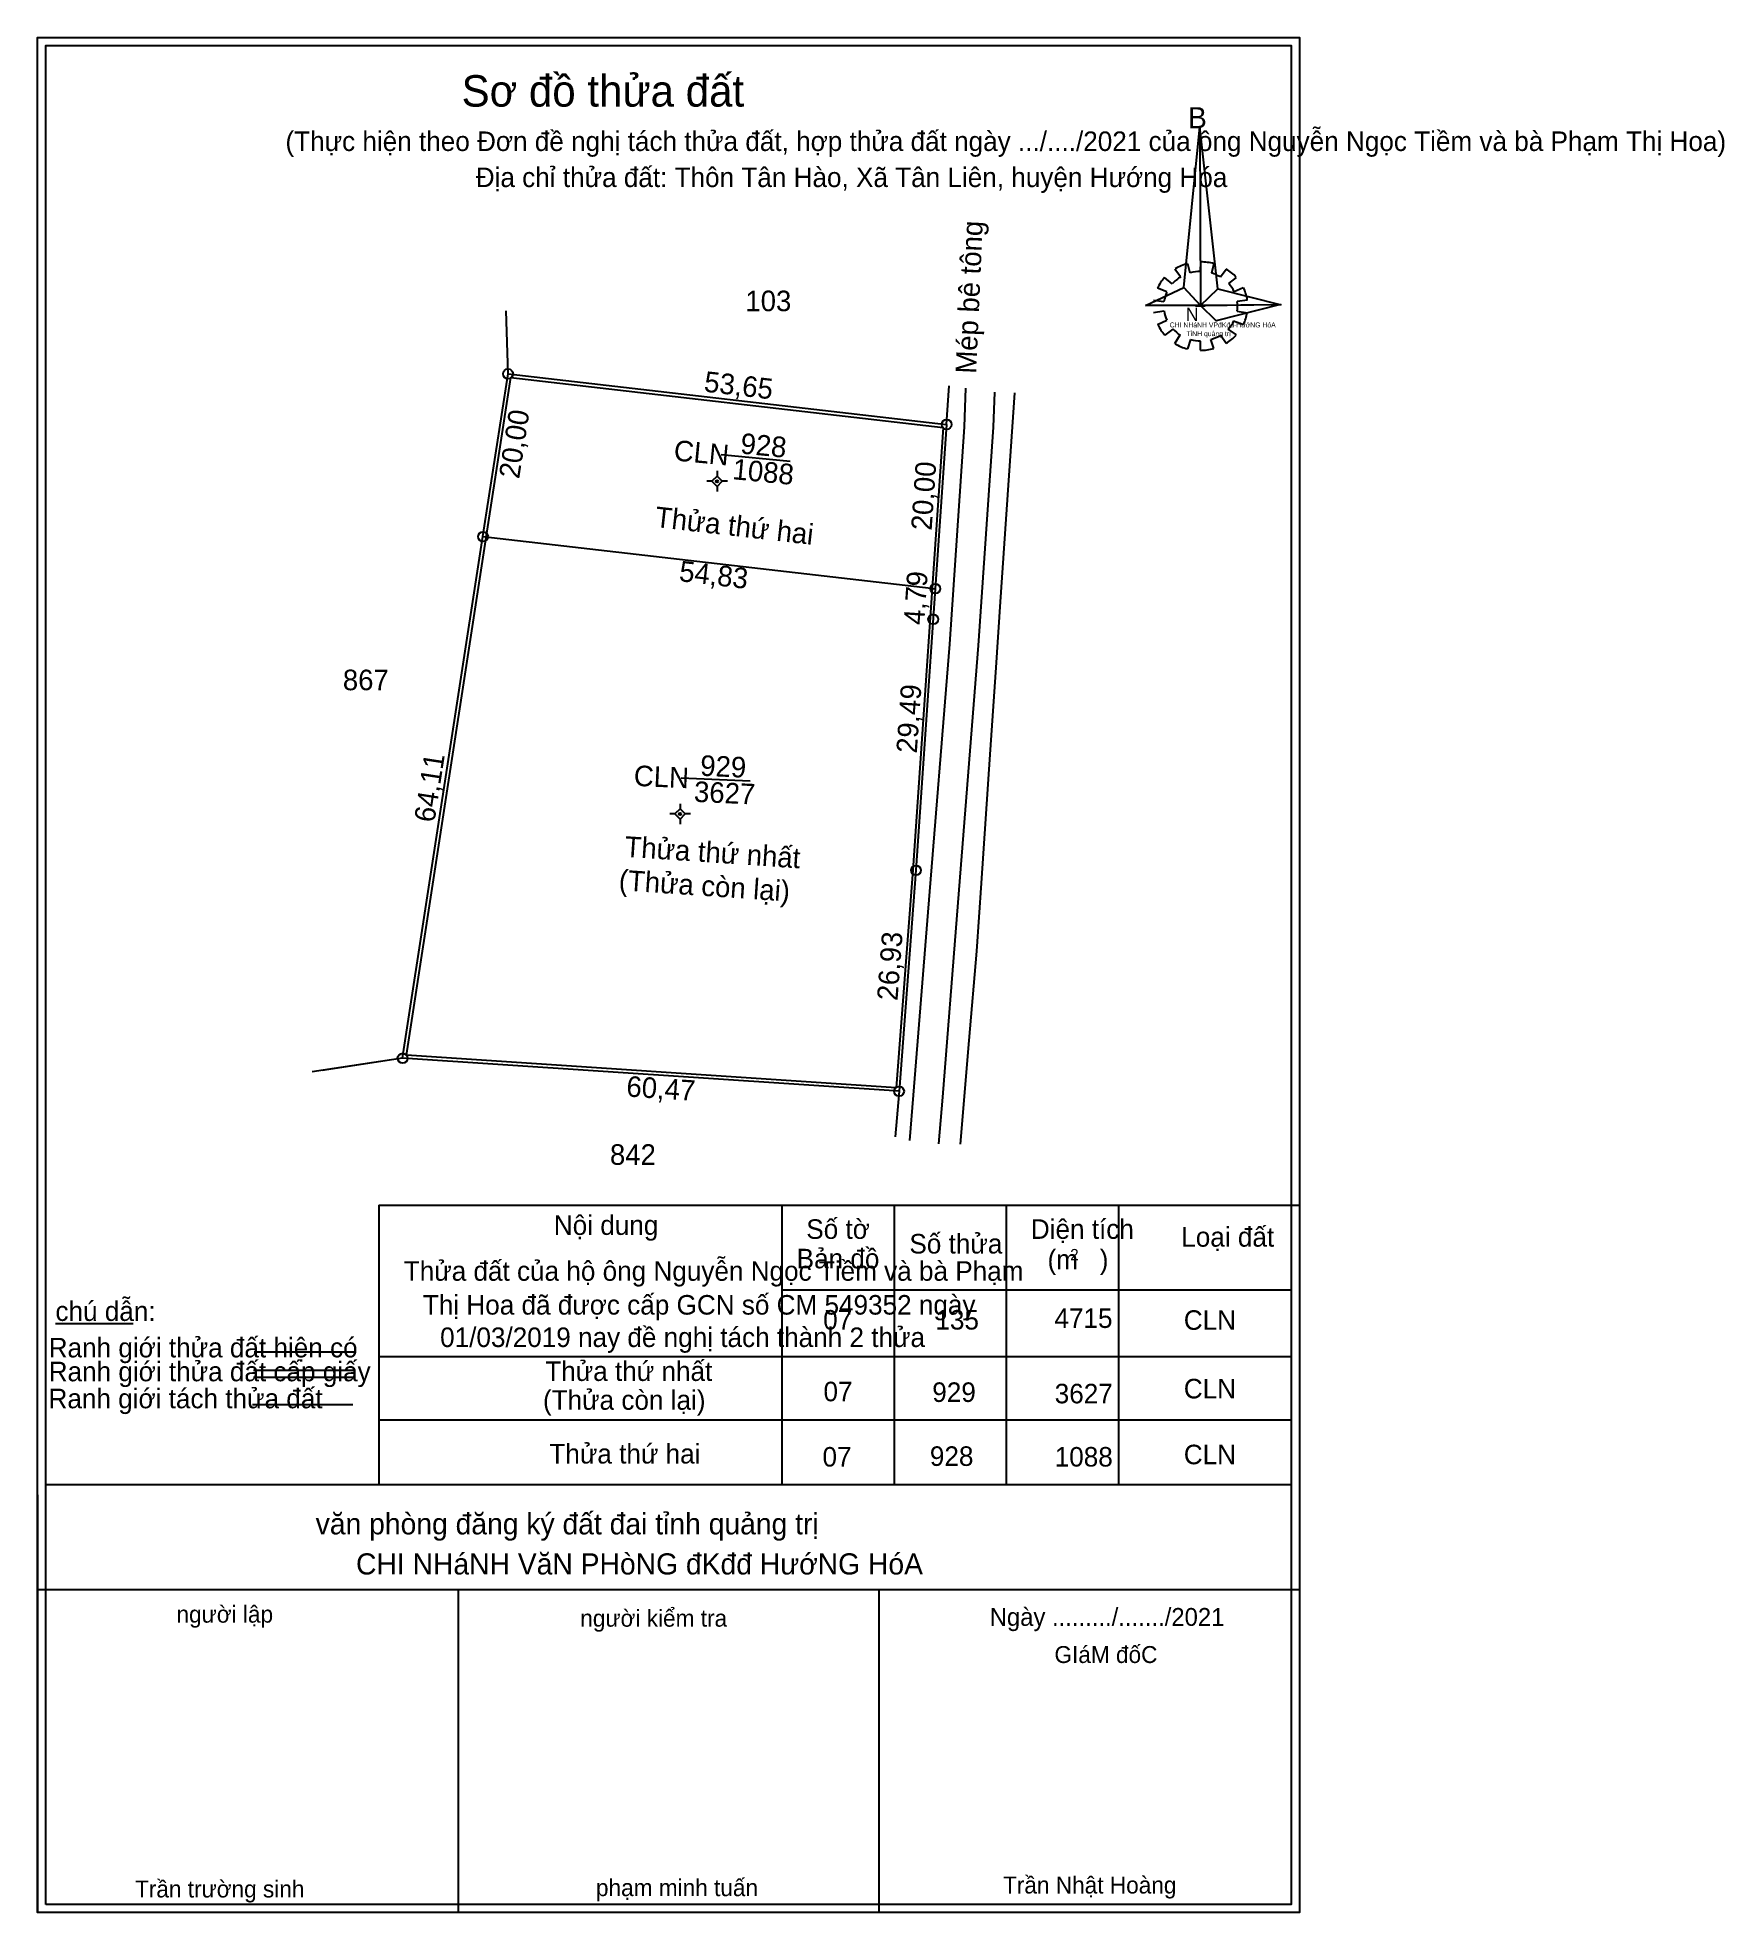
# Model space of a CAD drawing. Extents: x 547990 to 548195, y 1838626 to 1838854.
import ezdxf

# ---------------------------------------------------------------- set-up
doc = ezdxf.new("R2010")
doc.units = 0
for name, color, linetype in [('Level 1', 7, 'Continuous'), ('Level 10', 7, 'Continuous'), ('Level 11', 7, 'Continuous'), ('Level 13', 7, 'Continuous'), ('Level 14', 7, 'Continuous'), ('Level 19', 7, 'Continuous'), ('Level 2', 7, 'Continuous'), ('Level 4', 7, 'Continuous'), ('Level 63', 7, 'Continuous')]:
    doc.layers.add(name, color=color, linetype=linetype)

msp = doc.modelspace()

# ---------------------------------------------------------------- linework, layer by layer
at = {"layer": 'Level 1'}
for p, q in [((548128.63, 1838825.12), (548127.96, 1838826.07)), ((548129.49, 1838826.73), (548129.78, 1838825.6)), ((548131.05, 1838825.78), (548131.08, 1838826.95)), ((548132.68, 1838826.73), (548132.39, 1838825.56)), ((548133.5, 1838825.12), (548134.17, 1838826.07)), ((548126.96, 1838823.3), (548125.84, 1838823.73)), ((548126.66, 1838825.05), (548127.59, 1838824.28)), ((548135.4, 1838825.05), (548134.47, 1838824.32)), ((548135.14, 1838823.33), (548136.25, 1838823.84)), ((548125.36, 1838822.31), (548126.59, 1838822.13)), ((548130.45, 1838821.61), (548131.64, 1838821.61)), ((548136.77, 1838822.31), (548135.51, 1838822.13)), ((548126.59, 1838820.95), (548125.36, 1838820.77)), ((548125.84, 1838819.35), (548126.96, 1838819.86)), ((548136.29, 1838819.31), (548135.06, 1838819.75)), ((548135.51, 1838820.95), (548136.77, 1838820.77)), ((548136.77, 1838821.21), (548136.77, 1838821.21)), ((548136.77, 1838821.21), (548136.77, 1838821.21)), ((548127.7, 1838818.76), (548126.73, 1838818.03)), ((548127.96, 1838817.04), (548128.59, 1838818.07)), ((548129.86, 1838817.52), (548129.49, 1838816.38)), ((548131.05, 1838816.2), (548131.05, 1838817.33)), ((548132.27, 1838817.52), (548132.65, 1838816.42)), ((548134.17, 1838817.04), (548133.5, 1838818.03)), ((548134.39, 1838818.76), (548135.4, 1838818.07)), ((548031.2, 1838712.35), (548143.1, 1838712.35)), ((548031.2, 1838712.35), (548031.2, 1838678.42)), ((548080.19, 1838712.35), (548080.19, 1838678.42)), ((548093.82, 1838712.35), (548093.82, 1838678.42)), ((548107.45, 1838712.35), (548107.45, 1838678.42)), ((548121.09, 1838712.35), (548121.09, 1838678.42)), ((548080.19, 1838702.07), (548142.07, 1838702.07)), ((547991.89, 1838697.99), (548001.35, 1838697.99)), ((548016.06, 1838694.55), (548028.35, 1838694.55)), ((548031.2, 1838693.96), (548142.07, 1838693.96)), ((548015.96, 1838692.31), (548028.35, 1838692.31)), ((548015.96, 1838691.46), (548028.27, 1838691.46)), ((548015.86, 1838688.14), (548028.04, 1838688.14)), ((548031.2, 1838686.29), (548142.07, 1838686.29)), ((547990.75, 1838678.42), (548142.07, 1838678.42)), ((548031.2, 1838678.42), (548142.07, 1838678.42)), ((547989.72, 1838677.18), (547989.72, 1838626.44)), ((547989.72, 1838665.67), (548143.1, 1838665.67)), ((548040.85, 1838665.67), (548040.85, 1838626.44)), ((548091.97, 1838665.67), (548091.97, 1838626.44))]:
    msp.add_line(p, q, dxfattribs=at)
for points in [[(547989.72, 1838626.44), (547989.72, 1838854.18), (548143.1, 1838854.18), (548143.1, 1838626.44)], [(547989.72, 1838626.44), (547989.72, 1838854.18), (548143.1, 1838854.18), (548143.1, 1838626.44)], [(547989.73, 1838854.2), (548143.11, 1838854.2), (548143.11, 1838626.45), (547989.73, 1838626.45)], [(547990.75, 1838627.42), (547990.75, 1838853.21), (548142.07, 1838853.21), (548142.07, 1838627.42)], [(548130.97, 1838843.34), (548131.05, 1838821.65), (548129.04, 1838823.81)], [(548130.97, 1838843.34), (548131.05, 1838821.65), (548133.17, 1838823.66)], [(548124.36, 1838821.65), (548129.04, 1838823.81), (548131.05, 1838821.65)], [(548140.86, 1838821.72), (548131.05, 1838821.65), (548133.17, 1838823.66)], [(548140.79, 1838821.76), (548132.98, 1838819.78), (548131.05, 1838821.65)]]:
    msp.add_lwpolyline(points, close=True, dxfattribs=at)
for centre, major_axis, start_param, end_param in [((548131.07, 1838821.57), (5.73, 0), 1.84956, 2.139009), ((548131.07, 1838821.57), (5.73, 0), 1.279242, 1.563322), ((548131.07, 1838821.57), (5.73, 0), 0.710562, 0.996872), ((548131.07, 1838821.57), (5.73, 0), 2.439582, 2.724002), ((548131.07, 1838821.57), (4.49, 0), 2.133735, 2.444963), ((548131.07, 1838821.57), (4.49, 0), 1.569856, 1.856111), ((548131.07, 1838821.57), (4.49, 0), 1.002709, 1.275562), ((548131.07, 1838821.57), (4.49, 0), 0.426784, 0.706465), ((548131.07, 1838821.57), (5.73, 0), 0.139051, 0.433933), ((548131.07, 1838821.57), (4.49, 0), 2.723685, 3.015158), ((548131.07, 1838821.57), (4.49, 0), 6.135584, 6.416185), ((548131.07, 1838821.57), (5.73, 0), 3.569886, 3.856919), ((548131.07, 1838821.57), (4.49, 0), 3.2823, 3.561051), ((548131.07, 1838821.57), (4.49, 0), 5.561373, 5.839514), ((548131.07, 1838821.57), (5.73, 0), 5.852303, 6.138396), ((548131.07, 1838821.57), (4.49, 0), 3.860776, 4.132583), ((548131.03, 1838821.54), (5.73, 0), 4.147091, 4.436593), ((548131.07, 1838821.57), (4.49, 0), 4.438547, 4.71314), ((548131.07, 1838821.57), (4.49, 0), 4.990871, 5.289332), ((548131.07, 1838821.57), (5.73, 0), 5.285614, 5.567987), ((548131.07, 1838821.57), (5.73, 0), 4.71301, 4.997611)]:
    msp.add_ellipse(centre, major_axis=major_axis, ratio=0.937689, start_param=start_param, end_param=end_param, dxfattribs=at)
at = {"layer": 'Level 10'}
for p, q in [((548100.21, 1838807.19), (548100.53, 1838811.89)), ((548100.21, 1838807.19), (548100.21, 1838807.19)), ((548043.86, 1838793.57), (548044.36, 1838793.52)), ((548043.86, 1838793.57), (548043.87, 1838793.57)), ((548043.86, 1838793.57), (548043.86, 1838793.57)), ((548098.83, 1838787.24), (548098.84, 1838787.24))]:
    msp.add_line(p, q, dxfattribs=at)
for points in [[(548100.21, 1838807.19), (548098.83, 1838787.24), (548096.48, 1838753.04), (548094.43, 1838726.19), (548034.09, 1838730.21), (548043.86, 1838793.57), (548046.91, 1838813.34), (548100.21, 1838807.19)], [(548043.86, 1838793.57), (548098.33, 1838787.3), (548098.83, 1838787.24)]]:
    msp.add_lwpolyline(points, dxfattribs=at)
msp.add_lwpolyline([(548099.78, 1838806.84), (548096.08, 1838753.07), (548094.06, 1838726.62), (548034.55, 1838730.58), (548047.25, 1838812.9)], close=True, dxfattribs=at)
at = {"layer": 'Level 11'}
for p, q in [((548072.31, 1838800.92), (548071.69, 1838800.29)), ((548072.31, 1838801.54), (548072.31, 1838800.92)), ((548072.94, 1838800.29), (548072.31, 1838800.92)), ((548071.69, 1838800.29), (548071.06, 1838800.29)), ((548071.69, 1838800.29), (548072.31, 1838799.67)), ((548072.31, 1838799.67), (548072.94, 1838800.29)), ((548072.31, 1838799.67), (548072.31, 1838799.04)), ((548073.56, 1838800.29), (548072.94, 1838800.29)), ((548067.19, 1838759.88), (548066.56, 1838759.88)), ((548067.81, 1838760.51), (548067.19, 1838759.88)), ((548067.19, 1838759.88), (548067.81, 1838759.26)), ((548067.81, 1838761.13), (548067.81, 1838760.51)), ((548068.44, 1838759.88), (548067.81, 1838760.51)), ((548067.81, 1838759.26), (548068.44, 1838759.88)), ((548069.06, 1838759.88), (548068.44, 1838759.88)), ((548067.81, 1838759.26), (548067.81, 1838758.63))]:
    msp.add_line(p, q, dxfattribs=at)
for centre in [(548072.31, 1838800.29), (548067.81, 1838759.88)]:
    msp.add_circle(centre, 0.15, dxfattribs=at)
at = {"layer": 'Level 13'}
for p, q in [((548072.8, 1838803.54), (548081.18, 1838802.74)), ((548067.94, 1838764.28), (548076.35, 1838763.9))]:
    msp.add_line(p, q, dxfattribs=at)
at = {"layer": 'Level 19'}
for p, q in [((548046.91, 1838813.34), (548046.68, 1838821.01)), ((548102.36, 1838806.91), (548102.54, 1838811.62)), ((548106.04, 1838811.11), (548105.85, 1838806.85)), ((548108.46, 1838811.03), (548106.73, 1838785.66)), ((548100.6, 1838780.5), (548102.36, 1838806.91)), ((548105.85, 1838806.85), (548104.04, 1838780.34)), ((548106.73, 1838785.66), (548106.18, 1838777.68)), ((548097.95, 1838747.95), (548100.6, 1838780.5)), ((548104.04, 1838780.34), (548101.46, 1838747.6)), ((548106.18, 1838777.68), (548105.46, 1838767.1)), ((548105.46, 1838767.1), (548104.39, 1838751.46)), ((548104.39, 1838751.46), (548103.83, 1838743.2)), ((548096.18, 1838725.73), (548097.95, 1838747.95)), ((548101.46, 1838747.6), (548099.7, 1838725.49)), ((548103.83, 1838743.2), (548102.91, 1838732.35)), ((548034.09, 1838730.21), (548023.08, 1838728.54)), ((548034.09, 1838730.21), (548024.31, 1838728.73)), ((548102.91, 1838732.35), (548101.85, 1838719.77)), ((548094.43, 1838726.19), (548093.95, 1838720.65)), ((548095.72, 1838720.2), (548096.18, 1838725.73)), ((548099.7, 1838725.49), (548099.2, 1838719.83))]:
    msp.add_line(p, q, dxfattribs=at)
at = {"layer": 'Level 63'}
for centre in [(548046.91, 1838813.34), (548100.21, 1838807.19), (548043.87, 1838793.57), (548098.84, 1838787.24), (548098.58, 1838783.53), (548096.48, 1838753.04), (548034.09, 1838730.21), (548094.43, 1838726.19)]:
    msp.add_circle(centre, 0.6, dxfattribs=at)

# ---------------------------------------------------------------- texts
at = {"layer": 'Level 1'}
for s, height, p in [('Sơ đồ thửa đất', 3.8225, (548041.26, 1838845.8)), ('B', 2.55, (548129.55, 1838843.18)), ('(Thực hiện theo Đơn đề nghị tách thửa đất, hợp thửa đất ngày .../..../2021 của ông Nguyễn Ngọc Tiềm và bà Phạm Thị Hoa)', 2.37264, (548019.85, 1838840.41)), ('Địa chỉ thửa đất: Thôn Tân Hào, Xã Tân Liên, huyện Hướng Hóa', 2.3726, (548042.98, 1838836.03)), ('103', 2.5, (548075.75, 1838820.95)), ('N', 1.59, (548129.28, 1838819.77)), ('CHI NHáNH VPđKđđ-HướNG HóA', 0.602, (548127.32, 1838818.98)), ('TỉNH quảng trị', 0.6022, (548129.36, 1838817.92)), ('867', 2.5, (548026.83, 1838774.91)), ('842', 2.5, (548059.29, 1838717.26)), ('Nội dung', 2.373, (548052.47, 1838708.75)), ('Số tờ', 2.373, (548083.15, 1838708.27)), ('Diện tích', 2.373, (548110.44, 1838708.27)), ('Loại đất', 2.373, (548128.72, 1838707.32)), ('Số thửa', 2.373, (548095.68, 1838706.49)), ('Thửa đất của hộ ông Nguyễn Ngọc Tiềm và bà Phạm', 2.3726, (548034.23, 1838703.18)), ('Bản đồ', 2.373, (548081.98, 1838704.69)), ('(m   )', 2.373, (548112.47, 1838704.58)), ('2', 1.38, (548115.22, 1838705.66)), ('chú dẫn:', 2.373, (547991.9, 1838698.3)), ('Thị Hoa đã được cấp GCN số CM 549352 ngày', 2.3726, (548036.55, 1838699.07)), ('07', 2.373, (548085.2, 1838697.25)), ('135', 2.373, (548098.84, 1838697.25)), ('4715', 2.373, (548113.31, 1838697.45)), ('CLN', 2.373, (548129.03, 1838697.22)), ('Ranh giới thửa đất hiện có ', 2.3726, (547991.08, 1838693.87)), ('01/03/2019 nay đề nghị tách thành 2 thửa', 2.3726, (548038.65, 1838695.13)), ('Ranh giới thửa đất cấp giấy', 2.3726, (547991.08, 1838690.97)), ('Thửa thứ nhất', 2.3726, (548051.43, 1838691.01)), ('Ranh giới tách thửa đất', 2.3726, (547991.06, 1838687.69)), ('(Thửa còn lại)', 2.3726, (548051.15, 1838687.51)), ('07', 2.373, (548085.24, 1838688.54)), ('929', 2.373, (548098.46, 1838688.46)), ('3627', 2.373, (548113.34, 1838688.29)), ('CLN', 2.373, (548129.03, 1838688.89)), ('Thửa thứ hai', 2.3726, (548051.93, 1838680.98)), ('07', 2.373, (548085.12, 1838680.61)), ('928', 2.373, (548098.17, 1838680.69)), ('1088', 2.373, (548113.34, 1838680.61)), ('CLN', 2.373, (548129.03, 1838680.89)), ('văn phòng đăng ký đất đai tỉnh quảng trị', 2.5695, (548023.53, 1838672.37)), ('CHI NHáNH VăN PHòNG đKđđ HướNG HóA', 2.5695, (548028.43, 1838667.5)), ('người lập', 2.056, (548006.61, 1838661.65)), ('người kiểm tra', 2.0558, (548055.68, 1838661.16)), ('Ngày ........./......./2021', 2.1682, (548105.44, 1838661.26)), ('GIáM đốC', 2.054, (548113.31, 1838656.75)), ('Trần trường sinh', 2.0544, (548001.57, 1838628.27)), ('phạm minh tuấn', 2.0544, (548057.59, 1838628.43)), ('Trần Nhật Hoàng', 2.0544, (548107.06, 1838628.75))]:
    msp.add_text(s, height=height, dxfattribs=at).set_placement(p)
at = {"layer": 'Level 13'}
for s, rotation, p in [('928', 354.5929, (548075.07, 1838803.67)), ('929', 357.4098, (548070.22, 1838764.53))]:
    msp.add_text(s, height=2.5, rotation=rotation, dxfattribs=at).set_placement(p)
at = {"layer": 'Level 14'}
for s, rotation, p in [('53,65', 353.4181, (548070.64, 1838811.19)), ('20,00', 81.2331, (548048.25, 1838800.51)), ('20,00', 86.063, (548098.38, 1838794.26)), ('Thửa thứ hai', 353.5236, (548064.66, 1838794.75)), ('54,83', 353.425, (548067.61, 1838788.17)), ('4,79', 86.0632, (548097.47, 1838782.79)), ('29,49', 86.0632, (548096.58, 1838767.2)), ('64,11', 81.2331, (548037.95, 1838758.76)), ('Thửa thứ nhất', 356.1884, (548061, 1838754.69)), ('(Thửa còn lại)', 356.1884, (548060.31, 1838750.62)), ('26,93', 85.6339, (548094.23, 1838737.14)), ('60,47', 356.1884, (548061.23, 1838725.57))]:
    msp.add_text(s, height=2.5, rotation=rotation, dxfattribs=at).set_placement(p)
at = {"layer": 'Level 2'}
for rotation, p in [(354.5929, (548066.97, 1838802.83)), (357.4098, (548062.15, 1838763.3))]:
    msp.add_text('CLN', height=2.5, rotation=rotation, dxfattribs=at).set_placement(p)
at = {"layer": 'Level 4'}
for s, rotation, p in [('1088', 354.5929, (548074.11, 1838800.55)), ('3627', 357.4098, (548069.46, 1838761.36))]:
    msp.add_text(s, height=2.5, rotation=rotation, dxfattribs=at).set_placement(p)
at = {"layer": 'Level 63'}
msp.add_text('Mép bê tông', height=2.5, rotation=87.4552, dxfattribs=at).set_placement((548103.79, 1838813.32))

doc.saveas('drawing.dxf')
